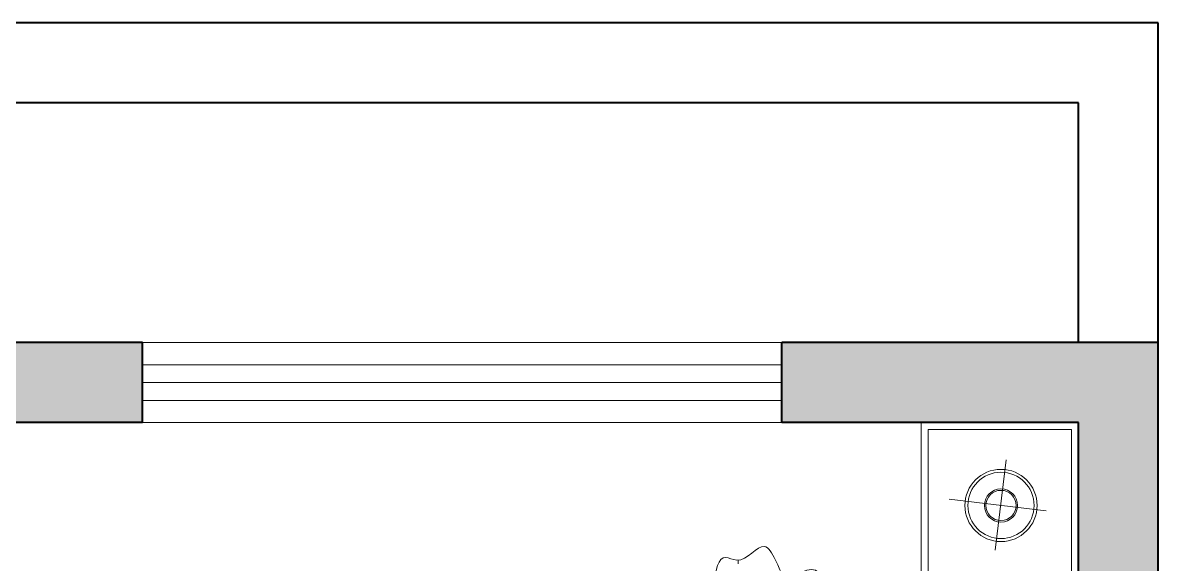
# Model space of a CAD drawing. Header units: inches. Extents: x 1457 to 6508, y 1058 to 4458.
# Drawn here: x 3373 to 3500.9, y 3133.7 to 3194.6 of the extents above; entities that cross this region are included whole.
import ezdxf

# ---------------------------------------------------------------- set-up
doc = ezdxf.new("R2010")
doc.units = ezdxf.units.IN
for name, color, linetype, lineweight in [('FURNITURE', 30, 'Continuous', 5), ('WALL', 2, 'Continuous', 40), ('WALL HATCH', 7, 'Continuous', 5), ('WINDOW', 4, 'Continuous', 18)]:
    doc.layers.add(name, color=color, linetype=linetype, lineweight=lineweight)

# ---------------------------------------------------------------- blocks, each defined once
blk = doc.blocks.new('A$C200C7901')
for p, q in [((0, 1.8834), (0, 2.3334)), ((0.5, 2.3334), (0, 2.3334)), ((0.5, 1.8834), (0, 1.8834)), ((0.3931, 1.3602), (0.4035, 1.3602)), ((0.3931, 1.3602), (0.4035, 1.3602))]:
    blk.add_line(p, q)
at = {"linetype": 'ByBlock'}
for p, q in [((0.02, 1.9034), (0.02, 2.3134)), ((0.48, 2.3134), (0.02, 2.3134)), ((0.2524, 2.2412), (0.2186, 1.9635)), ((0.3641, 2.0951), (0.1061, 2.1268)), ((0.48, 1.9034), (0.02, 1.9034))]:
    blk.add_line(p, q, dxfattribs=at)
for radius in [0.1032, 0.0947, 0.0475, 0.0432]:
    blk.add_circle((0.2367, 2.1121), radius, dxfattribs=at)
blk.add_open_spline([(0.4485, 1.7835), (0.4321, 1.7496), (0.4062, 1.6964), (0.49, 1.6713), (0.4719, 1.5969), (0.4123, 1.592), (0.4233, 1.5337), (0.4954, 1.5086), (0.4012, 1.4738), (0.3253, 1.4306), (0.4113, 1.3764), (0.3688, 1.3065), (0.5579, 1.2663), (0.741, 1.4533), (1.1127, 1.1109), (1.4811, 1.2478), (1.7885, 1.3492), (2.0357, 1.1637), (2.0748, 1.2974), (2.0876, 1.349), (2.0192, 1.3805), (2.0564, 1.4298), (2.0588, 1.4846), (1.9759, 1.5349), (2.1004, 1.5845), (2.0397, 1.6519), (1.971, 1.7053), (2.1104, 1.8981), (1.5946, 1.7967), (1.2448, 1.7472), (0.8129, 1.7935), (0.4953, 1.8548), (0.4582, 1.7983), (0.4485, 1.7835)], degree=3, knots=[0, 0, 0, 0, 88.420092, 139.08588, 204.302936, 239.695496, 287.801042, 327.365471, 412.960499, 463.626286, 552.059846, 584.668336, 662.614915, 940.993281, 1309.926334, 1844.022653, 1996.276242, 2316.43048, 2341.441004, 2404.707416, 2449.463774, 2514.680778, 2538.40571, 2613.031547, 2697.13096, 2760.903931, 2822.692699, 2945.47, 3215.060018, 3725.584917, 4361.974444, 4504.671998, 4555.32777, 4555.32777, 4555.32777, 4555.32777])

msp = doc.modelspace()

# ---------------------------------------------------------------- hatches: boundary and pattern name
at = {"layer": 'WALL HATCH'}
h = msp.add_hatch(color=256, dxfattribs=at)
h.dxf.hatch_style = 1
h.paths.add_polyline_path([(3209.869, 3149.6026), (3243.244, 3149.6026), (3243.244, 3158.6026), (3200.869, 3158.6026), (3200.869, 3113.6026), (3209.869, 3113.6026)])
h.paths.add_polyline_path([(3386.494, 3158.6026), (3315.244, 3158.6026), (3315.244, 3149.6026), (3348.619, 3149.6026), (3348.619, 3113.6026), (3353.119, 3113.6026), (3353.119, 3149.6026), (3386.494, 3149.6026)])
h.paths.add_polyline_path([(3500.869, 3158.6026), (3458.494, 3158.6026), (3458.494, 3149.6026), (3491.869, 3149.6026), (3491.869, 3113.6026), (3500.869, 3113.6026)])
h.paths.add_polyline_path([(3353.119, 3104.6026), (3348.619, 3104.6026), (3348.619, 2969.6026), (3348.619, 2965.1026), (3353.119, 2965.1026), (3353.119, 2969.6026)])
h.paths.add_polyline_path([(3209.869, 3104.6026), (3200.869, 3104.6026), (3200.869, 2924.6026), (3209.869, 2924.6026)])
h.paths.add_polyline_path([(3286.369, 3017.6026), (3209.869, 3017.6026), (3209.869, 3013.1026), (3281.869, 3013.1026), (3286.369, 3013.1026)])
h.paths.add_polyline_path([(3491.869, 3017.6026), (3415.369, 3017.6026), (3415.369, 3013.1026), (3419.869, 3013.1026), (3491.869, 3013.1026)])
h.paths.add_polyline_path([(3500.869, 3104.6026), (3491.869, 3104.6026), (3491.869, 2924.6026), (3500.869, 2924.6026)])

# ---------------------------------------------------------------- linework, layer by layer
at = {"layer": 'WALL', "color": 252}
for p, q in [((3500.869, 3194.6026), (3200.869, 3194.6026)), ((3500.869, 3158.6026), (3500.869, 3194.6026)), ((3491.869, 3185.6026), (3209.869, 3185.6026)), ((3491.869, 3158.6026), (3491.869, 3185.6026))]:
    msp.add_line(p, q, dxfattribs=at)
at = {"layer": 'WALL'}
for p, q in [((3386.494, 3158.6026), (3315.244, 3158.6026)), ((3386.494, 3149.6026), (3386.494, 3158.6026)), ((3500.869, 3158.6026), (3458.494, 3158.6026)), ((3458.494, 3149.6026), (3458.494, 3158.6026)), ((3500.869, 2633.6026), (3500.869, 3158.6026)), ((3386.494, 3149.6026), (3353.119, 3149.6026)), ((3491.869, 3149.6026), (3458.494, 3149.6026)), ((3491.869, 2924.6026), (3491.869, 3149.6026))]:
    msp.add_line(p, q, dxfattribs=at)
at = {"layer": 'WINDOW'}
for p, q in [((3386.494, 3158.6026), (3458.494, 3158.6026)), ((3386.494, 3156.1026), (3458.494, 3156.1026)), ((3386.494, 3154.1026), (3458.494, 3154.1026)), ((3386.494, 3152.1026), (3458.494, 3152.1026)), ((3386.494, 3149.6026), (3458.494, 3149.6026))]:
    msp.add_line(p, q, dxfattribs=at)

# ---------------------------------------------------------------- block references
at = {"layer": 'FURNITURE', "xscale": 39.37007874015748, "yscale": 39.37007874015748, "zscale": 39.37007874015748, "rotation": 270}
msp.add_blockref('A$C200C7901', (3400.0034, 3149.6026), dxfattribs=at)

doc.saveas('drawing.dxf')
